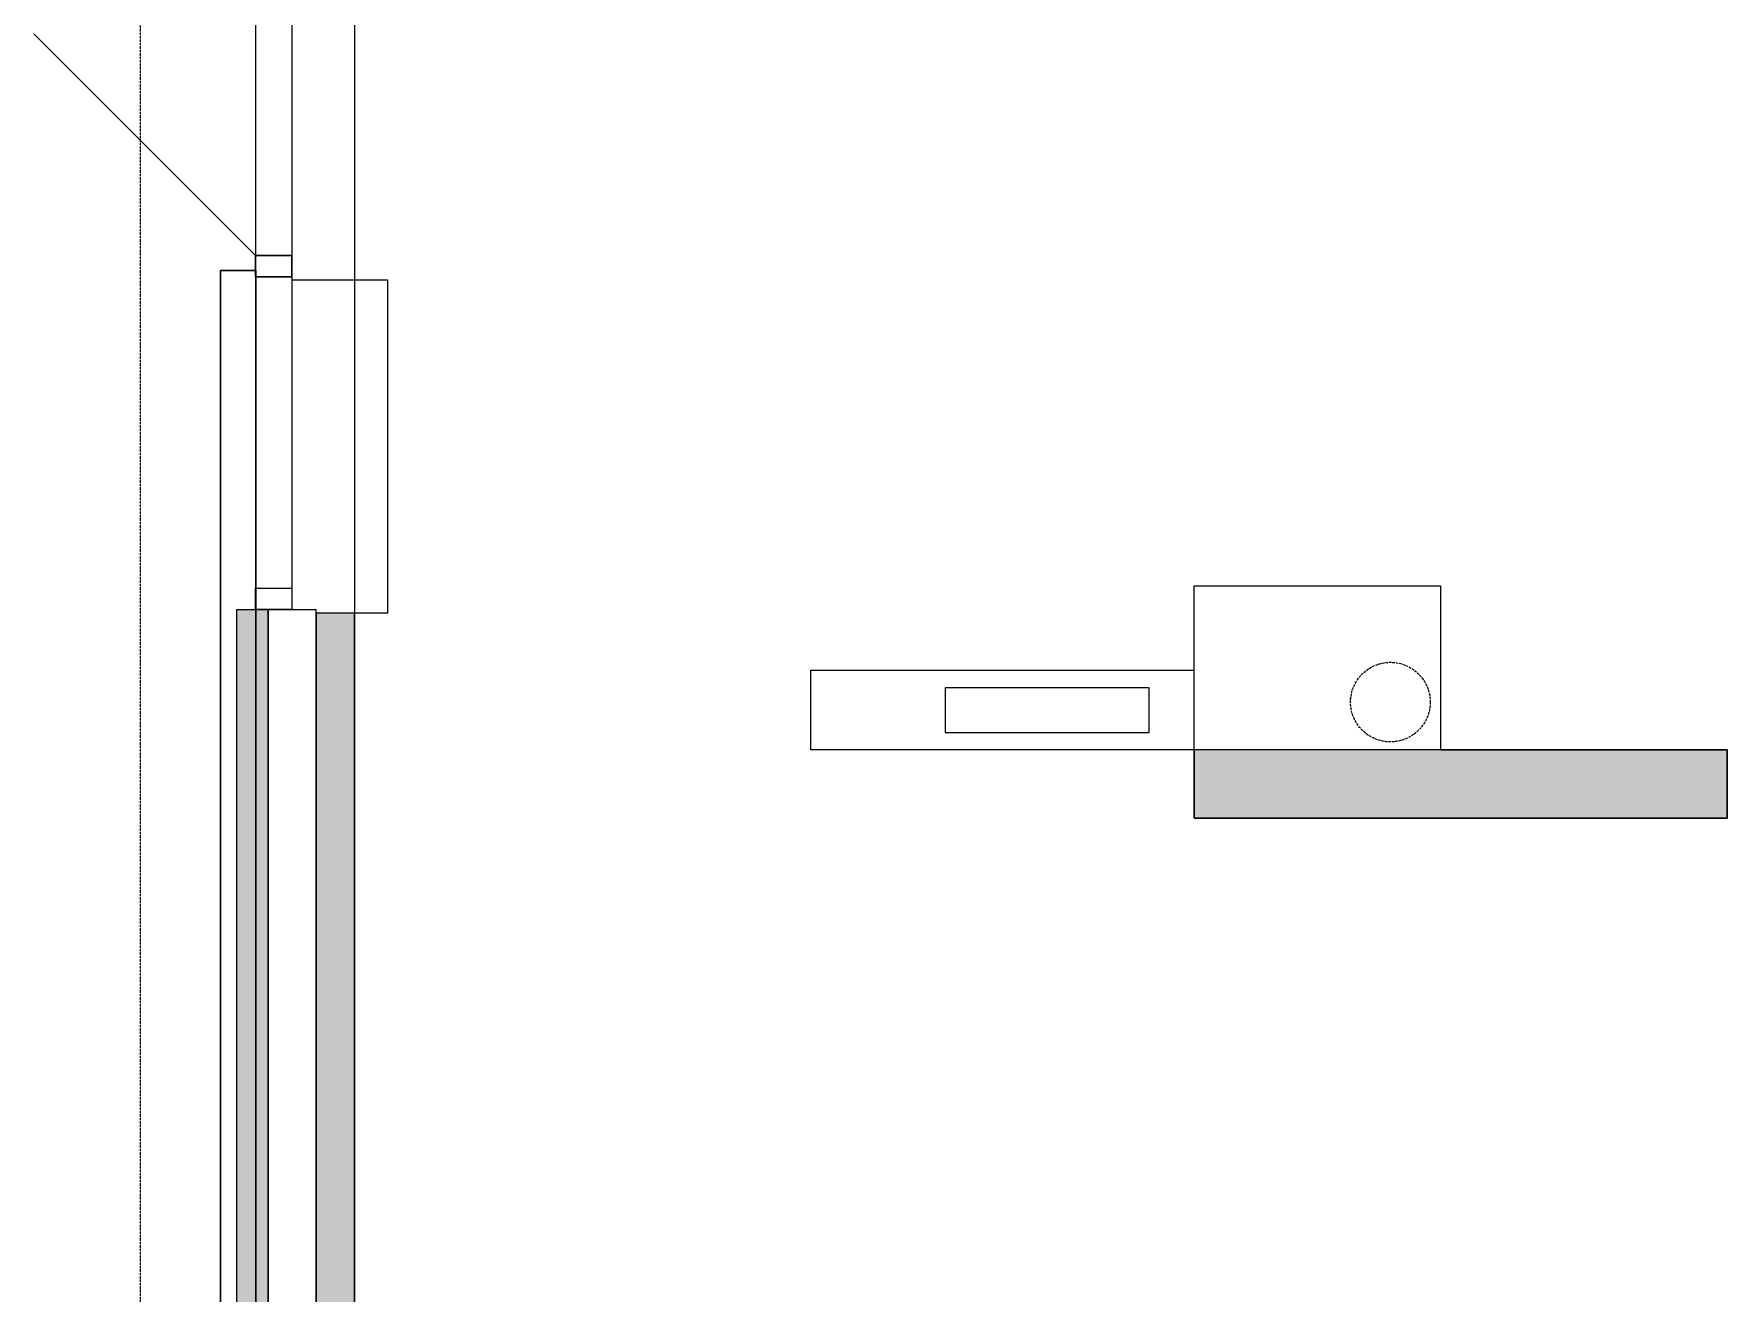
# Model space of a CAD drawing. Header units: millimetres. Extents: x 0 to 59350, y 0 to 29700.
# Drawn here: x 37774 to 39101, y 19783 to 20770 of the extents above; entities that cross this region are included whole.
import ezdxf

# ---------------------------------------------------------------- set-up
doc = ezdxf.new("R2010")
doc.units = ezdxf.units.MM
doc.linetypes.add('PUNKT2_S9', pattern=[1, 0, -1])
doc.linetypes.add('VERDECKT2_S2', pattern=[2.7, 2, -0.7])
doc.layers.add('Standard', color=7, linetype='Continuous', lineweight=25)

msp = doc.modelspace()

# ---------------------------------------------------------------- hatches: boundary and pattern name
at = {"layer": 'Standard', "linetype": 'PUNKT2_S9', "lineweight": 18}
for color, points in [(59, [(37933, 20318.7), (37933, 19242.2), (37958, 19242.2), (37958, 20318.7)]), (9, [(37995.5, 20316.2), (37995.5, 19244.7), (38025.5, 19244.7), (38025.5, 20316.2)]), (9, [(38683, 20155.2), (39100.5, 20155.2), (39100.5, 20208.7), (38683, 20208.7)])]:
    msp.add_hatch(color=color, dxfattribs=at).paths.add_polyline_path(points)

# ---------------------------------------------------------------- linework, layer by layer
at = {"layer": 'Standard', "color": 7, "linetype": 'VERDECKT2_S2', "lineweight": -3}
msp.add_line((37858, 18841.2), (37858, 21488.7), dxfattribs=at)
at = {"layer": 'Standard', "color": 7, "linetype": 'Continuous', "lineweight": -3}
for p, q in [((38025.5, 21321.2), (38025.5, 19008.7)), ((37976.5, 20577), (38051.5, 20577)), ((38051.5, 20316.2), (38051.5, 20577)), ((38683, 20155.2), (38683, 20337.2)), ((38683, 20337.2), (38876, 20337.2)), ((38876, 20337.2), (38876, 20208.7)), ((37958, 20318.7), (37958, 19242.2)), ((37958, 20318.7), (37970.5, 20318.7)), ((37995.5, 20316.2), (38051.5, 20316.2)), ((38876, 20208.7), (39100.5, 20208.7)), ((39100.5, 20208.7), (39100.5, 20155.2)), ((39100.5, 20155.2), (38683, 20155.2))]:
    msp.add_line(p, q, dxfattribs=at)
at = {"layer": 'Standard', "color": 2, "linetype": 'Continuous', "lineweight": 18}
for p, q in [((37948, 21104.5), (37948, 20579.5)), ((37976.5, 21104.5), (37976.5, 20579.5)), ((37948, 20596.2), (37948, 20579.5)), ((37976.5, 20596.2), (37948, 20596.2)), ((37948, 20596.2), (37948, 20318.7)), ((37948, 20579.5), (37948, 20596.2)), ((37948, 20596.2), (37976.5, 20596.2)), ((37976.5, 20579.5), (37976.5, 20596.2)), ((37976.5, 20596.2), (37976.5, 20318.7)), ((37976.5, 20596.2), (37976.5, 20579.5)), ((37948, 20579.5), (37976.5, 20579.5)), ((37976.5, 20579.5), (37948, 20579.5)), ((37948, 20318.7), (37948, 20335.5)), ((37948, 20335.5), (37976.5, 20335.5)), ((37976.5, 20335.5), (37976.5, 20318.7)), ((37976.5, 20318.7), (37948, 20318.7))]:
    msp.add_line(p, q, dxfattribs=at)
at = {"layer": 'Standard', "color": 5, "linetype": 'Continuous', "lineweight": -3}
msp.add_line((37948, 20596.2), (37774.4, 20769.9), dxfattribs=at)
at = {"layer": 'Standard', "color": 59, "linetype": 'Continuous', "lineweight": 18}
for p, q in [((37920.6, 20584.5), (37920.5, 18903.7)), ((37920.5, 18903.7), (37920.6, 20584.5)), ((37948.1, 20584.5), (37920.6, 20584.5)), ((37920.6, 20584.5), (37948.1, 20584.5)), ((37948.1, 18931.2), (37948.1, 20584.5)), ((37948.1, 20584.5), (37948.1, 18931.2))]:
    msp.add_line(p, q, dxfattribs=at)
at = {"layer": 'Standard', "color": 36, "linetype": 'Continuous', "lineweight": 18}
for p, q in [((37933, 20318.7), (37948, 20318.7)), ((37933, 20318.7), (37933, 19242.2)), ((37948, 20318.7), (37958, 20318.7)), ((37958, 19242.2), (37958, 20318.7))]:
    msp.add_line(p, q, dxfattribs=at)
at = {"layer": 'Standard', "color": 51, "linetype": 'Continuous', "lineweight": -3}
for p, q in [((37970.5, 20318.7), (37976.5, 20318.7)), ((37976.5, 20318.7), (37995.5, 20318.7)), ((37995.5, 20316.2), (37995.5, 20318.7)), ((37995.5, 19244.7), (37995.5, 20316.2))]:
    msp.add_line(p, q, dxfattribs=at)
at = {"layer": 'Standard', "color": 253, "linetype": 'Continuous', "lineweight": 18}
for p, q in [((37995.5, 20316.2), (37995.5, 19244.7)), ((37995.5, 20316.2), (38025.5, 20316.2)), ((38025.5, 19244.7), (38025.5, 20316.2))]:
    msp.add_line(p, q, dxfattribs=at)
at = {"layer": 'Standard', "color": 255, "linetype": 'Continuous', "lineweight": 18}
for p, q in [((38383, 20208.7), (38383, 20271.2)), ((38383, 20271.2), (38683, 20271.2)), ((38683, 20208.7), (38683, 20271.2)), ((38648, 20257.5), (38488, 20257.5)), ((38488, 20257.5), (38488, 20222.5)), ((38648, 20222.5), (38648, 20257.5)), ((38488, 20222.5), (38648, 20222.5)), ((38683, 20208.7), (38383, 20208.7)), ((39100.5, 20208.7), (38683, 20208.7)), ((38683, 20208.7), (38683, 20155.2)), ((39100.5, 20155.2), (39100.5, 20208.7)), ((38683, 20155.2), (39100.5, 20155.2))]:
    msp.add_line(p, q, dxfattribs=at)
at = {"layer": 'Standard', "color": 5, "linetype": 'VERDECKT2_S2', "lineweight": -3}
msp.add_circle((38836.8, 20246.2), 31.2, dxfattribs=at)

doc.saveas('drawing.dxf')
